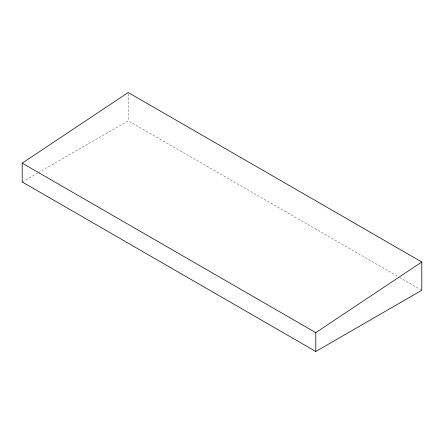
<?xml version="1.0" encoding="UTF-8"?>
<svg xmlns="http://www.w3.org/2000/svg" width="444" height="444" viewBox="0 0 444 444"><rect width="100%" height="100%" fill="white"/><g stroke="black" fill="none" stroke-linecap="round" stroke-linejoin="round"><path stroke-width="0.33" stroke-dasharray="2.22 1.67" d="M22.2 181.979L37.773 172.988M38.373 172.644L128.216 120.774L398.984 277.1M399.583 277.445L421.8 290.271M128.216 93.9L128.216 120.774"/><path stroke-width="0.67" d="M22.2 163.148L128.216 92.524L421.8 262.021L421.8 290.271L315.784 351.476L22.2 181.979L22.2 163.148L315.784 332.645L315.784 351.476M315.784 332.645L421.8 262.021"/></g></svg>
